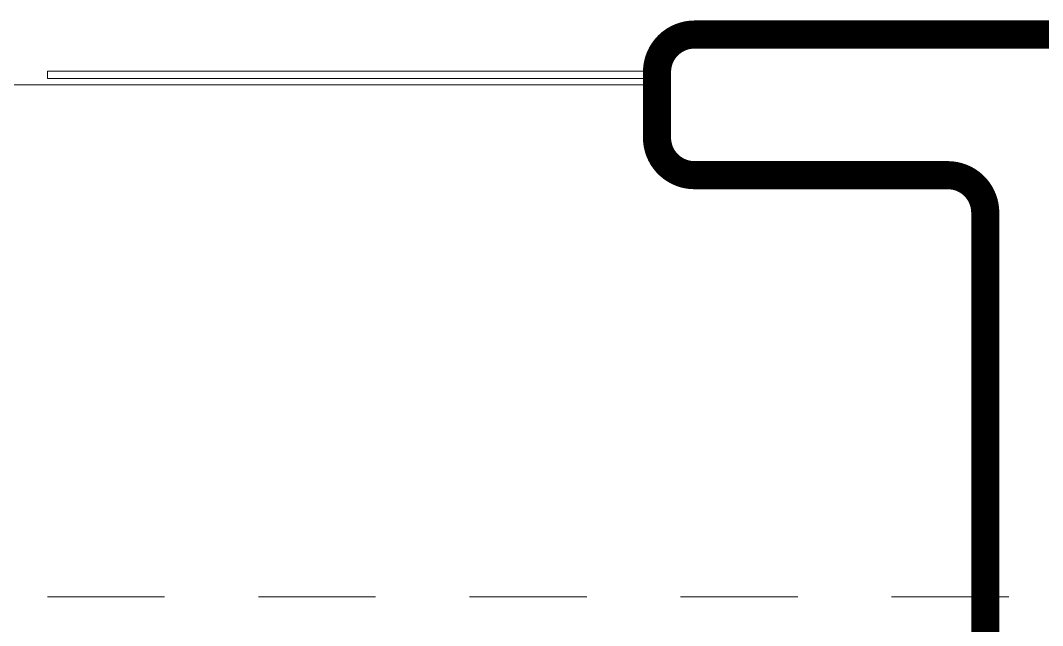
# Model space of a CAD drawing. Header units: metres. Extents: x 113 to 2416, y -346 to 476.
# Drawn here: x 217.583 to 218.673, y -201.082 to -200.437 of the extents above; entities that cross this region are included whole.
import ezdxf

# ---------------------------------------------------------------- set-up
doc = ezdxf.new("R2010")
doc.units = ezdxf.units.M
doc.linetypes.add('0', pattern=[0])
doc.linetypes.add('HIDDEN2', pattern=[0.1875, 0.125, -0.0625])
doc.layers.get('0').update_dxf_attribs({"color": 250, "linetype": '0', "lineweight": 20})
for name, color, linetype, lineweight in [('A-WALL', 250, 'Continuous', 20), ('baños', 140, 'Continuous', 0), ('SE-3', 253, 'Continuous', 5)]:
    doc.layers.add(name, color=color, linetype=linetype, lineweight=lineweight)
doc.layers.add('REVESTIMIENTO EXTERIOR', color=7, linetype='Continuous', lineweight=5, true_color=0xffdebd)
doc.layers.add('Techos 1', color=7, linetype='HIDDEN2', lineweight=9, true_color=0x42391a)
doc.styles.get("Standard").update_dxf_attribs({"font": 'arial.ttf', "height": 0.1875})

# ---------------------------------------------------------------- blocks, each defined once
blk = doc.blocks.new('PL BASE 2N NASAS 09')
at = {"layer": 'A-WALL'}
for p, q in [((168.9475, -7.6117), (168.3375, -7.6117)), ((168.2975, -7.6517), (168.2975, -7.7217)), ((168.3375, -7.7617), (168.6075, -7.7617)), ((168.6475, -7.8017), (168.6475, -8.9217))]:
    blk.add_line(p, q, dxfattribs=at)
for centre, start, end in [((168.3375, -7.6517), 90, 180), ((168.3375, -7.7217), 180, 270), ((168.6075, -7.8017), 360, 90)]:
    blk.add_arc(centre, 0.04, start, end, dxfattribs=at)
at = {"layer": 'baños'}
blk.add_line((166.7475, -7.6656), (168.2975, -7.6656), dxfattribs=at)
blk.add_lwpolyline([(168.2975, -7.651), (167.6475, -7.651), (167.6475, -7.6588), (168.2975, -7.6588)], close=True, dxfattribs=at)
at = {"layer": 'Techos 1'}
blk.add_line((161.3475, -8.2117), (176.0975, -8.2117), dxfattribs=at)
at = {"layer": 'baños', "linetype": 'Continuous', "flags": 8}
for tag, p in [('MODELNUMBER', (167.1329, -5.6306, 0)), ('TRADENAME', (167.1329, -5.6307, 0)), ('PRODUCT', (167.1329, -5.6307, 0)), ('MATERIAL', (167.1329, -5.6307, 0)), ('MODELNUMBER', (168.3076, -5.6306, 0)), ('TRADENAME', (168.3076, -5.6307, 0)), ('PRODUCT', (168.3076, -5.6307, 0)), ('MATERIAL', (168.3076, -5.6307, 0))]:
    blk.add_attdef(tag, p, '', height=0.0000254, rotation=180.0001, dxfattribs=at)
at = {"layer": 'baños', "linetype": 'Continuous'}
for tag, p, rotation in [('MODELNUMBER', (169.2428, -19.7065), 180.0001), ('TRADENAME', (169.2428, -19.7064), 180.0001), ('MATERIAL', (169.243, -19.7063), 180.0001), ('PRODUCT', (169.243, -19.7064), 180.0001), ('MODELNUMBER', (169.9524, -19.7065), 179.9999), ('MATERIAL', (169.9524, -19.7063), 179.9999), ('TRADENAME', (169.9524, -19.7064), 179.9999), ('PRODUCT', (169.9524, -19.7064), 179.9999)]:
    blk.add_attdef(tag, p, '', height=0.0000254, rotation=rotation, dxfattribs=at)
blk = doc.blocks.new('PL MUEBLES 2N NASAS 09')
blk.add_blockref('PL BASE 2N NASAS 09', (49.9143, 62.717))

msp = doc.modelspace()

# ---------------------------------------------------------------- linework, layer by layer
at = {"layer": 'REVESTIMIENTO EXTERIOR', "color": 30, "true_color": 0xf8991e, "const_width": 0.03}
msp.add_lwpolyline([(218.5718, -201.8019, 0.414214), (218.6118, -201.7619), (218.6118, -200.6419, 0.414214), (218.5718, -200.6019)], format="xyb", dxfattribs=at)
at = {"layer": 'SE-3', "color": 254, "true_color": 0xd7ebd2, "transparency": 33554687, "const_width": 0.03}
msp.add_lwpolyline([(218.9208, -200.4519), (218.3018, -200.4519, 0.408812), (218.2618, -200.4911), (218.2618, -200.5619, 0.414214), (218.3018, -200.6019), (218.5718, -200.6019)], format="xyb", dxfattribs=at)

# ---------------------------------------------------------------- block references
at = {"layer": 'REVESTIMIENTO EXTERIOR', "color": 30, "true_color": 0xf8991e}
msp.add_blockref('PL MUEBLES 2N NASAS 09', (0.05, -255.5571), dxfattribs=at)

doc.saveas('drawing.dxf')
